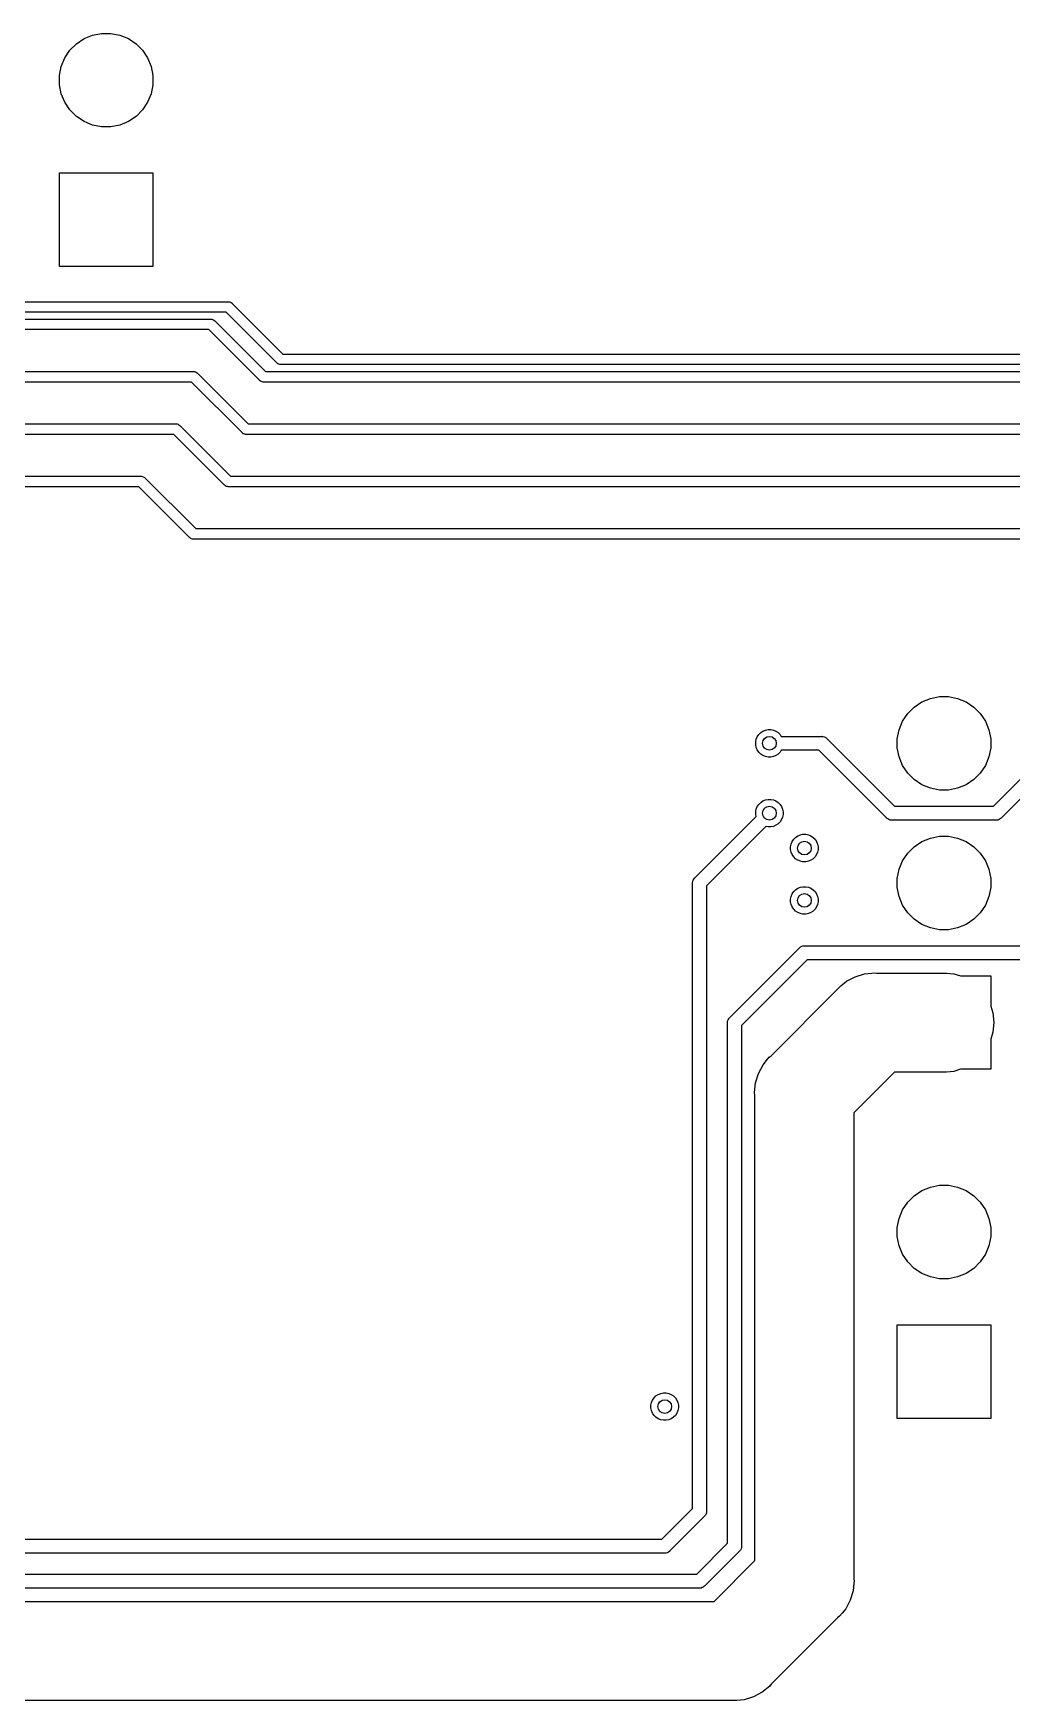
# Model space of a CAD drawing. Extents: x 4.56 to 8.94, y -5.14 to -1.89.
# Drawn here: x 6.048 to 6.748, y -3.086 to -1.892 of the extents above; entities that cross this region are included whole.
import ezdxf

# ---------------------------------------------------------------- set-up
doc = ezdxf.new("R2010")
doc.units = 0
doc.header["$MEASUREMENT"] = 0
doc.layers.add('BLACK', color=7, linetype='CONTINUOUS')

msp = doc.modelspace()

# ---------------------------------------------------------------- linework, layer by layer
at = {"layer": 'BLACK', "linetype": 'CONTINUOUS'}
for p, q in [((6.07867, -1.89901), (6.08415, -1.89534)), ((6.08415, -1.89534), (6.09024, -1.89282)), ((6.09024, -1.89282), (6.0967, -1.89154)), ((6.0967, -1.89154), (6.1033, -1.89154)), ((6.1033, -1.89154), (6.10976, -1.89282)), ((6.10976, -1.89282), (6.11585, -1.89534)), ((6.11585, -1.89534), (6.12133, -1.89901)), ((6.06782, -1.91524), (6.07034, -1.90915)), ((6.07034, -1.90915), (6.07401, -1.90367)), ((6.07401, -1.90367), (6.07867, -1.89901)), ((6.12133, -1.89901), (6.12599, -1.90367)), ((6.12599, -1.90367), (6.12966, -1.90915)), ((6.12966, -1.90915), (6.13218, -1.91524)), ((6.06654, -1.9217), (6.06782, -1.91524)), ((6.06654, -1.9283), (6.06654, -1.9217)), ((6.13218, -1.91524), (6.13346, -1.9217)), ((6.13346, -1.9217), (6.13346, -1.9283)), ((6.06782, -1.93476), (6.06654, -1.9283)), ((6.13346, -1.9283), (6.13218, -1.93476)), ((6.07034, -1.94085), (6.06782, -1.93476)), ((6.07401, -1.94633), (6.07034, -1.94085)), ((6.12966, -1.94085), (6.12599, -1.94633)), ((6.13218, -1.93476), (6.12966, -1.94085)), ((6.07867, -1.95099), (6.07401, -1.94633)), ((6.08415, -1.95466), (6.07867, -1.95099)), ((6.09024, -1.95718), (6.08415, -1.95466)), ((6.0967, -1.95846), (6.09024, -1.95718)), ((6.10976, -1.95718), (6.1033, -1.95846)), ((6.11585, -1.95466), (6.10976, -1.95718)), ((6.12133, -1.95099), (6.11585, -1.95466)), ((6.12599, -1.94633), (6.12133, -1.95099)), ((6.1033, -1.95846), (6.0967, -1.95846)), ((6.06654, -2.05846), (6.06654, -1.99154)), ((6.06654, -1.99154), (6.13346, -1.99154)), ((6.13346, -1.99154), (6.13346, -2.05846)), ((6.13346, -2.05846), (6.06654, -2.05846)), ((5.51405, -2.08376), (6.18732, -2.08376)), ((6.18732, -2.08376), (6.1875, -2.08374)), ((6.1875, -2.08374), (6.18768, -2.08376)), ((6.18768, -2.08376), (6.18768, -2.08376)), ((6.18768, -2.08376), (6.18823, -2.08381)), ((6.18823, -2.08381), (6.18894, -2.08403)), ((6.18894, -2.08403), (6.18959, -2.08438)), ((6.18959, -2.08438), (6.19016, -2.08484)), ((6.19016, -2.08484), (6.19027, -2.08499)), ((6.19027, -2.08499), (6.22655, -2.12126)), ((5.50155, -2.09626), (6.17482, -2.09626)), ((6.18595, -2.09124), (5.51268, -2.09124)), ((6.17482, -2.09626), (6.175, -2.09624)), ((6.175, -2.09624), (6.17518, -2.09626)), ((6.17518, -2.09626), (6.17518, -2.09626)), ((6.17518, -2.09626), (6.17573, -2.09631)), ((6.17573, -2.09631), (6.17644, -2.09653)), ((6.17644, -2.09653), (6.17709, -2.09688)), ((6.17709, -2.09688), (6.17766, -2.09734)), ((6.17766, -2.09734), (6.17777, -2.09749)), ((6.17777, -2.09749), (6.21405, -2.13376)), ((6.22223, -2.12751), (6.18595, -2.09124)), ((6.17345, -2.10374), (5.50018, -2.10374)), ((6.20973, -2.14001), (6.17345, -2.10374)), ((6.22655, -2.12126), (7.34982, -2.12126)), ((5.31672, -2.13376), (6.16232, -2.13376)), ((6.16232, -2.13376), (6.1625, -2.13374)), ((6.1625, -2.13374), (6.16268, -2.13376)), ((6.16268, -2.13376), (6.16268, -2.13376)), ((6.16268, -2.13376), (6.16323, -2.13381)), ((6.16323, -2.13381), (6.16394, -2.13403)), ((6.16394, -2.13403), (6.16459, -2.13438)), ((6.16459, -2.13438), (6.16516, -2.13484)), ((6.16516, -2.13484), (6.16527, -2.13499)), ((6.16527, -2.13499), (6.20155, -2.17126)), ((6.21405, -2.13376), (7.33732, -2.13376)), ((6.22234, -2.12766), (6.22223, -2.12751)), ((6.22267, -2.12793), (6.22234, -2.12766)), ((6.22291, -2.12812), (6.22267, -2.12793)), ((6.22314, -2.12825), (6.22291, -2.12812)), ((6.22356, -2.12847), (6.22314, -2.12825)), ((6.22427, -2.12869), (6.22356, -2.12847)), ((6.22482, -2.12874), (6.22427, -2.12869)), ((6.225, -2.12876), (6.22482, -2.12874)), ((6.22482, -2.12874), (6.22482, -2.12874)), ((6.22518, -2.12874), (6.225, -2.12876)), ((7.34845, -2.12874), (6.22518, -2.12874)), ((6.16095, -2.14124), (5.31536, -2.14124)), ((6.19723, -2.17751), (6.16095, -2.14124)), ((6.20984, -2.14016), (6.20973, -2.14001)), ((6.21017, -2.14043), (6.20984, -2.14016)), ((6.21041, -2.14062), (6.21017, -2.14043)), ((6.21064, -2.14075), (6.21041, -2.14062)), ((6.21106, -2.14097), (6.21064, -2.14075)), ((6.21177, -2.14119), (6.21106, -2.14097)), ((6.21232, -2.14124), (6.21177, -2.14119)), ((6.2125, -2.14126), (6.21232, -2.14124)), ((6.21232, -2.14124), (6.21232, -2.14124)), ((6.21268, -2.14124), (6.2125, -2.14126)), ((7.33595, -2.14124), (6.21268, -2.14124)), ((5.20155, -2.17126), (6.14982, -2.17126)), ((6.14982, -2.17126), (6.15, -2.17124)), ((6.15, -2.17124), (6.15018, -2.17126)), ((6.15018, -2.17126), (6.15018, -2.17126)), ((6.15018, -2.17126), (6.15073, -2.17131)), ((6.15073, -2.17131), (6.15144, -2.17153)), ((6.15144, -2.17153), (6.15209, -2.17188)), ((6.15209, -2.17188), (6.15266, -2.17234)), ((6.15266, -2.17234), (6.15277, -2.17249)), ((6.15277, -2.17249), (6.18905, -2.20876)), ((6.20155, -2.17126), (7.31232, -2.17126)), ((6.14845, -2.17874), (5.20018, -2.17874)), ((6.18473, -2.21501), (6.14845, -2.17874)), ((6.19734, -2.17766), (6.19723, -2.17751)), ((6.19767, -2.17793), (6.19734, -2.17766)), ((6.19791, -2.17812), (6.19767, -2.17793)), ((6.19814, -2.17825), (6.19791, -2.17812)), ((6.19856, -2.17847), (6.19814, -2.17825)), ((6.19927, -2.17869), (6.19856, -2.17847)), ((6.19982, -2.17874), (6.19927, -2.17869)), ((6.2, -2.17876), (6.19982, -2.17874)), ((6.19982, -2.17874), (6.19982, -2.17874)), ((6.20018, -2.17874), (6.2, -2.17876)), ((7.31095, -2.17874), (6.20018, -2.17874)), ((5.18905, -2.20876), (6.12482, -2.20876)), ((6.12482, -2.20876), (6.125, -2.20874)), ((6.125, -2.20874), (6.12518, -2.20876)), ((6.12518, -2.20876), (6.12518, -2.20876)), ((6.12518, -2.20876), (6.12573, -2.20881)), ((6.12573, -2.20881), (6.12644, -2.20903)), ((6.18905, -2.20876), (7.29982, -2.20876)), ((6.12345, -2.21624), (5.18768, -2.21624)), ((6.15973, -2.25251), (6.12345, -2.21624)), ((6.12644, -2.20903), (6.12709, -2.20938)), ((6.12709, -2.20938), (6.12766, -2.20984)), ((6.12766, -2.20984), (6.12777, -2.20999)), ((6.12777, -2.20999), (6.16405, -2.24626)), ((6.18484, -2.21516), (6.18473, -2.21501)), ((6.18517, -2.21543), (6.18484, -2.21516)), ((6.18541, -2.21562), (6.18517, -2.21543)), ((6.18564, -2.21575), (6.18541, -2.21562)), ((6.18606, -2.21597), (6.18564, -2.21575)), ((6.18677, -2.21619), (6.18606, -2.21597)), ((6.18732, -2.21624), (6.18677, -2.21619)), ((6.1875, -2.21626), (6.18732, -2.21624)), ((6.18732, -2.21624), (6.18732, -2.21624)), ((6.18768, -2.21624), (6.1875, -2.21626)), ((7.29845, -2.21624), (6.18768, -2.21624)), ((6.15984, -2.25266), (6.15973, -2.25251)), ((6.16017, -2.25293), (6.15984, -2.25266)), ((6.16041, -2.25312), (6.16017, -2.25293)), ((6.16064, -2.25325), (6.16041, -2.25312)), ((6.16106, -2.25347), (6.16064, -2.25325)), ((6.16177, -2.25369), (6.16106, -2.25347)), ((6.16232, -2.25374), (6.16177, -2.25369)), ((6.1625, -2.25376), (6.16232, -2.25374)), ((6.16232, -2.25374), (6.16232, -2.25374)), ((6.16268, -2.25374), (6.1625, -2.25376)), ((7.02345, -2.25374), (6.16268, -2.25374)), ((6.16405, -2.24626), (7.02482, -2.24626)), ((6.67401, -2.37867), (6.67867, -2.37401)), ((6.67867, -2.37401), (6.68415, -2.37034)), ((6.68415, -2.37034), (6.69024, -2.36782)), ((6.69024, -2.36782), (6.6967, -2.36654)), ((6.6967, -2.36654), (6.7033, -2.36654)), ((6.7033, -2.36654), (6.70976, -2.36782)), ((6.70976, -2.36782), (6.71585, -2.37034)), ((6.71585, -2.37034), (6.72133, -2.37401)), ((6.72133, -2.37401), (6.72599, -2.37867)), ((6.66782, -2.39024), (6.67034, -2.38415)), ((6.67034, -2.38415), (6.67401, -2.37867)), ((6.72599, -2.37867), (6.72966, -2.38415)), ((6.72966, -2.38415), (6.73218, -2.39024)), ((6.56516, -2.39903), (6.56554, -2.39713)), ((6.56516, -2.40097), (6.56516, -2.39903)), ((6.56554, -2.39713), (6.56628, -2.39534)), ((6.56628, -2.39534), (6.56735, -2.39373)), ((6.56735, -2.39373), (6.56873, -2.39235)), ((6.56873, -2.39235), (6.57034, -2.39128)), ((6.57034, -2.39128), (6.57213, -2.39054)), ((6.57213, -2.39054), (6.57403, -2.39016)), ((6.57403, -2.39016), (6.57597, -2.39016)), ((6.57597, -2.39016), (6.57787, -2.39054)), ((6.57787, -2.39054), (6.57966, -2.39128)), ((6.57966, -2.39128), (6.58127, -2.39235)), ((6.58127, -2.39235), (6.58265, -2.39373)), ((6.58265, -2.39373), (6.5835, -2.395)), ((6.5835, -2.395), (6.61225, -2.395)), ((6.61225, -2.395), (6.6125, -2.39498)), ((6.6125, -2.39498), (6.61275, -2.395)), ((6.61275, -2.395), (6.61348, -2.39507)), ((6.61348, -2.39507), (6.61442, -2.39536)), ((6.61442, -2.39536), (6.61529, -2.39582)), ((6.61529, -2.39582), (6.61605, -2.39645)), ((6.61605, -2.39645), (6.61621, -2.39664)), ((6.61621, -2.39664), (6.66457, -2.445)), ((6.66654, -2.3967), (6.66782, -2.39024)), ((6.66654, -2.4033), (6.66654, -2.3967)), ((6.73218, -2.39024), (6.73346, -2.3967)), ((6.73346, -2.3967), (6.73346, -2.4033)), ((6.56554, -2.40287), (6.56516, -2.40097)), ((6.56628, -2.40466), (6.56554, -2.40287)), ((6.56735, -2.40627), (6.56628, -2.40466)), ((6.56873, -2.40765), (6.56735, -2.40627)), ((6.57034, -2.40872), (6.56873, -2.40765)), ((6.57213, -2.40946), (6.57034, -2.40872)), ((6.57403, -2.40984), (6.57213, -2.40946)), ((6.57597, -2.40984), (6.57403, -2.40984)), ((6.57787, -2.40946), (6.57597, -2.40984)), ((6.57966, -2.40872), (6.57787, -2.40946)), ((6.58127, -2.40765), (6.57966, -2.40872)), ((6.58265, -2.40627), (6.58127, -2.40765)), ((6.5835, -2.405), (6.58265, -2.40627)), ((6.61043, -2.405), (6.5835, -2.405)), ((6.65879, -2.45336), (6.61043, -2.405)), ((6.66782, -2.40976), (6.66654, -2.4033)), ((6.67034, -2.41585), (6.66782, -2.40976)), ((6.73218, -2.40976), (6.72966, -2.41585)), ((6.73346, -2.4033), (6.73218, -2.40976)), ((6.67401, -2.42133), (6.67034, -2.41585)), ((6.67867, -2.42599), (6.67401, -2.42133)), ((6.72599, -2.42133), (6.72133, -2.42599)), ((6.72966, -2.41585), (6.72599, -2.42133)), ((6.73543, -2.445), (6.7575, -2.42293)), ((6.68415, -2.42966), (6.67867, -2.42599)), ((6.69024, -2.43218), (6.68415, -2.42966)), ((6.6967, -2.43346), (6.69024, -2.43218)), ((6.7033, -2.43346), (6.6967, -2.43346)), ((6.70976, -2.43218), (6.7033, -2.43346)), ((6.71585, -2.42966), (6.70976, -2.43218)), ((6.72133, -2.42599), (6.71585, -2.42966)), ((6.76586, -2.42871), (6.74121, -2.45336)), ((6.56516, -2.44903), (6.56554, -2.44713)), ((6.56554, -2.44713), (6.56628, -2.44534)), ((6.56628, -2.44534), (6.56735, -2.44373)), ((6.56735, -2.44373), (6.56873, -2.44235)), ((6.56873, -2.44235), (6.57034, -2.44128)), ((6.57034, -2.44128), (6.57213, -2.44054)), ((6.57213, -2.44054), (6.57403, -2.44016)), ((6.57403, -2.44016), (6.57597, -2.44016)), ((6.57597, -2.44016), (6.57787, -2.44054)), ((6.57787, -2.44054), (6.57966, -2.44128)), ((6.57966, -2.44128), (6.58127, -2.44235)), ((6.58127, -2.44235), (6.58265, -2.44373)), ((6.58265, -2.44373), (6.58372, -2.44534)), ((6.58372, -2.44534), (6.58446, -2.44713)), ((6.58446, -2.44713), (6.58484, -2.44903)), ((6.66457, -2.445), (6.73543, -2.445)), ((6.52164, -2.49629), (6.56546, -2.45247)), ((6.57253, -2.45954), (6.53, -2.50207)), ((6.56516, -2.45097), (6.56516, -2.44903)), ((6.56546, -2.45247), (6.56516, -2.45097)), ((6.57403, -2.45984), (6.57253, -2.45954)), ((6.57787, -2.45946), (6.57597, -2.45984)), ((6.57966, -2.45872), (6.57787, -2.45946)), ((6.58127, -2.45765), (6.57966, -2.45872)), ((6.58265, -2.45627), (6.58127, -2.45765)), ((6.58372, -2.45466), (6.58265, -2.45627)), ((6.58446, -2.45287), (6.58372, -2.45466)), ((6.58484, -2.45097), (6.58446, -2.45287)), ((6.58484, -2.44903), (6.58484, -2.45097)), ((6.65895, -2.45355), (6.65879, -2.45336)), ((6.65971, -2.45418), (6.65895, -2.45355)), ((6.66058, -2.45464), (6.65971, -2.45418)), ((6.66152, -2.45493), (6.66058, -2.45464)), ((6.66225, -2.455), (6.66152, -2.45493)), ((6.6625, -2.45502), (6.66225, -2.455)), ((6.66225, -2.455), (6.66225, -2.455)), ((6.66275, -2.455), (6.6625, -2.45502)), ((6.73725, -2.455), (6.66275, -2.455)), ((6.7375, -2.45502), (6.73725, -2.455)), ((6.73775, -2.455), (6.7375, -2.45502)), ((6.73848, -2.45493), (6.73775, -2.455)), ((6.73942, -2.45464), (6.73848, -2.45493)), ((6.74029, -2.45418), (6.73942, -2.45464)), ((6.74105, -2.45355), (6.74029, -2.45418)), ((6.74121, -2.45336), (6.74105, -2.45355)), ((6.57597, -2.45984), (6.57403, -2.45984)), ((6.59054, -2.47213), (6.59128, -2.47034)), ((6.59128, -2.47034), (6.59235, -2.46873)), ((6.59235, -2.46873), (6.59373, -2.46735)), ((6.59373, -2.46735), (6.59534, -2.46628)), ((6.59534, -2.46628), (6.59713, -2.46554)), ((6.59713, -2.46554), (6.59903, -2.46516)), ((6.59903, -2.46516), (6.60097, -2.46516)), ((6.60097, -2.46516), (6.60287, -2.46554)), ((6.60287, -2.46554), (6.60466, -2.46628)), ((6.60466, -2.46628), (6.60627, -2.46735)), ((6.60627, -2.46735), (6.60765, -2.46873)), ((6.60765, -2.46873), (6.60872, -2.47034)), ((6.60872, -2.47034), (6.60946, -2.47213)), ((6.67867, -2.47401), (6.68415, -2.47034)), ((6.68415, -2.47034), (6.69024, -2.46782)), ((6.69024, -2.46782), (6.6967, -2.46654)), ((6.6967, -2.46654), (6.7033, -2.46654)), ((6.7033, -2.46654), (6.70976, -2.46782)), ((6.70976, -2.46782), (6.71585, -2.47034)), ((6.71585, -2.47034), (6.72133, -2.47401)), ((6.59016, -2.47403), (6.59054, -2.47213)), ((6.59016, -2.47597), (6.59016, -2.47403)), ((6.59054, -2.47787), (6.59016, -2.47597)), ((6.59128, -2.47966), (6.59054, -2.47787)), ((6.59235, -2.48127), (6.59128, -2.47966)), ((6.59373, -2.48265), (6.59235, -2.48127)), ((6.59534, -2.48372), (6.59373, -2.48265)), ((6.60627, -2.48265), (6.60466, -2.48372)), ((6.60765, -2.48127), (6.60627, -2.48265)), ((6.60872, -2.47966), (6.60765, -2.48127)), ((6.60946, -2.47787), (6.60872, -2.47966)), ((6.60946, -2.47213), (6.60984, -2.47403)), ((6.60984, -2.47597), (6.60946, -2.47787)), ((6.60984, -2.47403), (6.60984, -2.47597)), ((6.67034, -2.48415), (6.67401, -2.47867)), ((6.67401, -2.47867), (6.67867, -2.47401)), ((6.72133, -2.47401), (6.72599, -2.47867)), ((6.72599, -2.47867), (6.72966, -2.48415)), ((6.59713, -2.48446), (6.59534, -2.48372)), ((6.59903, -2.48484), (6.59713, -2.48446)), ((6.60097, -2.48484), (6.59903, -2.48484)), ((6.60287, -2.48446), (6.60097, -2.48484)), ((6.60466, -2.48372), (6.60287, -2.48446)), ((6.66654, -2.4967), (6.66782, -2.49024)), ((6.66782, -2.49024), (6.67034, -2.48415)), ((6.72966, -2.48415), (6.73218, -2.49024)), ((6.73218, -2.49024), (6.73346, -2.4967)), ((6.51998, -2.5), (6.52007, -2.49902)), ((6.52, -2.50025), (6.51998, -2.5)), ((6.52, -2.94793), (6.52, -2.50025)), ((6.52007, -2.49902), (6.52036, -2.49808)), ((6.52036, -2.49808), (6.52082, -2.49721)), ((6.52082, -2.49721), (6.52129, -2.49664)), ((6.52129, -2.49664), (6.52145, -2.49645)), ((6.52145, -2.49645), (6.52164, -2.49629)), ((6.53, -2.50207), (6.53, -2.94975)), ((6.59128, -2.50784), (6.59235, -2.50623)), ((6.59235, -2.50623), (6.59373, -2.50485)), ((6.59373, -2.50485), (6.59534, -2.50378)), ((6.59534, -2.50378), (6.59713, -2.50304)), ((6.59713, -2.50304), (6.59903, -2.50266)), ((6.59903, -2.50266), (6.60097, -2.50266)), ((6.60097, -2.50266), (6.60287, -2.50304)), ((6.60287, -2.50304), (6.60466, -2.50378)), ((6.60466, -2.50378), (6.60627, -2.50485)), ((6.60627, -2.50485), (6.60765, -2.50623)), ((6.60765, -2.50623), (6.60872, -2.50784)), ((6.66654, -2.5033), (6.66654, -2.4967)), ((6.66782, -2.50976), (6.66654, -2.5033)), ((6.73346, -2.5033), (6.73218, -2.50976)), ((6.73346, -2.4967), (6.73346, -2.5033)), ((6.59016, -2.51153), (6.59054, -2.50963)), ((6.59016, -2.51347), (6.59016, -2.51153)), ((6.59054, -2.51537), (6.59016, -2.51347)), ((6.59054, -2.50963), (6.59128, -2.50784)), ((6.59128, -2.51716), (6.59054, -2.51537)), ((6.59235, -2.51877), (6.59128, -2.51716)), ((6.59373, -2.52015), (6.59235, -2.51877)), ((6.60765, -2.51877), (6.60627, -2.52015)), ((6.60872, -2.51716), (6.60765, -2.51877)), ((6.60872, -2.50784), (6.60946, -2.50963)), ((6.60946, -2.51537), (6.60872, -2.51716)), ((6.60946, -2.50963), (6.60984, -2.51153)), ((6.60984, -2.51347), (6.60946, -2.51537)), ((6.60984, -2.51153), (6.60984, -2.51347)), ((6.67034, -2.51585), (6.66782, -2.50976)), ((6.67401, -2.52133), (6.67034, -2.51585)), ((6.72966, -2.51585), (6.72599, -2.52133)), ((6.73218, -2.50976), (6.72966, -2.51585)), ((6.59534, -2.52122), (6.59373, -2.52015)), ((6.59713, -2.52196), (6.59534, -2.52122)), ((6.59903, -2.52234), (6.59713, -2.52196)), ((6.60097, -2.52234), (6.59903, -2.52234)), ((6.60287, -2.52196), (6.60097, -2.52234)), ((6.60466, -2.52122), (6.60287, -2.52196)), ((6.60627, -2.52015), (6.60466, -2.52122)), ((6.67867, -2.52599), (6.67401, -2.52133)), ((6.68415, -2.52966), (6.67867, -2.52599)), ((6.69024, -2.53218), (6.68415, -2.52966)), ((6.71585, -2.52966), (6.70976, -2.53218)), ((6.72133, -2.52599), (6.71585, -2.52966)), ((6.72599, -2.52133), (6.72133, -2.52599)), ((6.6967, -2.53346), (6.69024, -2.53218)), ((6.7033, -2.53346), (6.6967, -2.53346)), ((6.70976, -2.53218), (6.7033, -2.53346)), ((6.54664, -2.59629), (6.59629, -2.54664)), ((6.60207, -2.555), (6.555, -2.60207)), ((6.59629, -2.54664), (6.59645, -2.54645)), ((6.59645, -2.54645), (6.59721, -2.54582)), ((6.59721, -2.54582), (6.59808, -2.54536)), ((6.59808, -2.54536), (6.59902, -2.54507)), ((6.59902, -2.54507), (6.59975, -2.545)), ((6.59975, -2.545), (6.6, -2.54498)), ((6.59975, -2.545), (6.59975, -2.545)), ((6.6, -2.54498), (6.60025, -2.545)), ((6.60025, -2.545), (6.78725, -2.545)), ((6.78543, -2.555), (6.60207, -2.555)), ((6.63022, -2.5704), (6.63637, -2.56711)), ((6.63637, -2.56711), (6.64305, -2.56508)), ((6.64305, -2.56508), (6.64826, -2.56457)), ((6.64826, -2.56457), (6.65, -2.5644)), ((6.64826, -2.56457), (6.64826, -2.56457)), ((6.65, -2.5644), (6.65174, -2.56457)), ((6.65174, -2.56457), (6.70174, -2.56457)), ((6.70174, -2.56457), (6.70695, -2.56508)), ((6.70695, -2.56508), (6.71175, -2.56654)), ((6.71175, -2.56654), (6.73346, -2.56654)), ((6.73346, -2.56654), (6.73346, -2.58825)), ((6.57618, -2.62371), (6.62371, -2.57618)), ((6.62371, -2.57618), (6.62482, -2.57482)), ((6.62482, -2.57482), (6.62618, -2.57371)), ((6.62618, -2.57371), (6.63022, -2.5704)), ((6.62618, -2.57371), (6.62618, -2.57371)), ((6.63022, -2.5704), (6.63022, -2.5704)), ((6.63022, -2.5704), (6.63022, -2.5704)), ((6.73346, -2.58825), (6.73492, -2.59305)), ((6.54498, -2.6), (6.54507, -2.59902)), ((6.545, -2.60025), (6.54498, -2.6)), ((6.545, -2.97293), (6.545, -2.60025)), ((6.54507, -2.59902), (6.54536, -2.59808)), ((6.54536, -2.59808), (6.54545, -2.59791)), ((6.54545, -2.59791), (6.54582, -2.59721)), ((6.54582, -2.59721), (6.54645, -2.59645)), ((6.54645, -2.59645), (6.54664, -2.59629)), ((6.555, -2.60207), (6.555, -2.97475)), ((6.73492, -2.59305), (6.7356, -2.6)), ((6.7356, -2.6), (6.73492, -2.60695)), ((6.73492, -2.60695), (6.73346, -2.61175)), ((6.73346, -2.61175), (6.73346, -2.63346)), ((6.5704, -2.63022), (6.57371, -2.62618)), ((6.57371, -2.62618), (6.57482, -2.62482)), ((6.57371, -2.62618), (6.57371, -2.62618)), ((6.57482, -2.62482), (6.57618, -2.62371)), ((6.56508, -2.64305), (6.56711, -2.63637)), ((6.56711, -2.63637), (6.5704, -2.63022)), ((6.66468, -2.63543), (6.63543, -2.66468)), ((6.70174, -2.63543), (6.66468, -2.63543)), ((6.70695, -2.63492), (6.70174, -2.63543)), ((6.71175, -2.63346), (6.70695, -2.63492)), ((6.73346, -2.63346), (6.71175, -2.63346)), ((6.5644, -2.65), (6.56508, -2.64305)), ((6.56457, -2.65174), (6.5644, -2.65)), ((6.56457, -2.98532), (6.56457, -2.65174)), ((6.63543, -2.66468), (6.63543, -2.99826)), ((6.67867, -2.72401), (6.68415, -2.72034)), ((6.68415, -2.72034), (6.69024, -2.71782)), ((6.69024, -2.71782), (6.6967, -2.71654)), ((6.6967, -2.71654), (6.7033, -2.71654)), ((6.7033, -2.71654), (6.70976, -2.71782)), ((6.70976, -2.71782), (6.71585, -2.72034)), ((6.71585, -2.72034), (6.72133, -2.72401)), ((6.66782, -2.74024), (6.67034, -2.73415)), ((6.67034, -2.73415), (6.67401, -2.72867)), ((6.67401, -2.72867), (6.67867, -2.72401)), ((6.72133, -2.72401), (6.72599, -2.72867)), ((6.72599, -2.72867), (6.72966, -2.73415)), ((6.72966, -2.73415), (6.73218, -2.74024)), ((6.66654, -2.7467), (6.66782, -2.74024)), ((6.73218, -2.74024), (6.73346, -2.7467)), ((6.66654, -2.7533), (6.66654, -2.7467)), ((6.66782, -2.75976), (6.66654, -2.7533)), ((6.73346, -2.7533), (6.73218, -2.75976)), ((6.73346, -2.7467), (6.73346, -2.7533)), ((6.67034, -2.76585), (6.66782, -2.75976)), ((6.67401, -2.77133), (6.67034, -2.76585)), ((6.72966, -2.76585), (6.72599, -2.77133)), ((6.73218, -2.75976), (6.72966, -2.76585)), ((6.67867, -2.77599), (6.67401, -2.77133)), ((6.68415, -2.77966), (6.67867, -2.77599)), ((6.69024, -2.78218), (6.68415, -2.77966)), ((6.71585, -2.77966), (6.70976, -2.78218)), ((6.72133, -2.77599), (6.71585, -2.77966)), ((6.72599, -2.77133), (6.72133, -2.77599)), ((6.6967, -2.78346), (6.69024, -2.78218)), ((6.7033, -2.78346), (6.6967, -2.78346)), ((6.70976, -2.78218), (6.7033, -2.78346)), ((6.66654, -2.88346), (6.66654, -2.81654)), ((6.66654, -2.81654), (6.73346, -2.81654)), ((6.73346, -2.81654), (6.73346, -2.88346)), ((6.49534, -2.86628), (6.49713, -2.86554)), ((6.49713, -2.86554), (6.49903, -2.86516)), ((6.49903, -2.86516), (6.50097, -2.86516)), ((6.50097, -2.86516), (6.50287, -2.86554)), ((6.50287, -2.86554), (6.50466, -2.86628)), ((6.49016, -2.87403), (6.49054, -2.87213)), ((6.49016, -2.87597), (6.49016, -2.87403)), ((6.49054, -2.87787), (6.49016, -2.87597)), ((6.49054, -2.87213), (6.49128, -2.87034)), ((6.49128, -2.87034), (6.49235, -2.86873)), ((6.49235, -2.86873), (6.49373, -2.86735)), ((6.49373, -2.86735), (6.49534, -2.86628)), ((6.50466, -2.86628), (6.50627, -2.86735)), ((6.50627, -2.86735), (6.50765, -2.86873)), ((6.50765, -2.86873), (6.50872, -2.87034)), ((6.50872, -2.87034), (6.50946, -2.87213)), ((6.50946, -2.87213), (6.50984, -2.87403)), ((6.50984, -2.87597), (6.50946, -2.87787)), ((6.50984, -2.87403), (6.50984, -2.87597)), ((6.49128, -2.87966), (6.49054, -2.87787)), ((6.49235, -2.88127), (6.49128, -2.87966)), ((6.49373, -2.88265), (6.49235, -2.88127)), ((6.49534, -2.88372), (6.49373, -2.88265)), ((6.49713, -2.88446), (6.49534, -2.88372)), ((6.49903, -2.88484), (6.49713, -2.88446)), ((6.50097, -2.88484), (6.49903, -2.88484)), ((6.50287, -2.88446), (6.50097, -2.88484)), ((6.50466, -2.88372), (6.50287, -2.88446)), ((6.50627, -2.88265), (6.50466, -2.88372)), ((6.50765, -2.88127), (6.50627, -2.88265)), ((6.50872, -2.87966), (6.50765, -2.88127)), ((6.50946, -2.87787), (6.50872, -2.87966)), ((6.73346, -2.88346), (6.66654, -2.88346)), ((6.49793, -2.97), (6.52, -2.94793)), ((6.52836, -2.95371), (6.50371, -2.97836)), ((6.52855, -2.95355), (6.52836, -2.95371)), ((6.52918, -2.95279), (6.52855, -2.95355)), ((6.52964, -2.95192), (6.52918, -2.95279)), ((6.52993, -2.95098), (6.52964, -2.95192)), ((6.53, -2.95025), (6.52993, -2.95098)), ((6.53, -2.94975), (6.53002, -2.95)), ((6.53002, -2.95), (6.53, -2.95025)), ((6.53, -2.95025), (6.53, -2.95025)), ((4.86275, -2.97), (6.49793, -2.97)), ((6.52293, -2.995), (6.545, -2.97293)), ((6.49975, -2.98), (4.86457, -2.98)), ((6.5, -2.98002), (6.49975, -2.98)), ((6.50025, -2.98), (6.5, -2.98002)), ((6.50098, -2.97993), (6.50025, -2.98)), ((6.50192, -2.97964), (6.50098, -2.97993)), ((6.50279, -2.97918), (6.50192, -2.97964)), ((6.50355, -2.97855), (6.50279, -2.97918)), ((6.50371, -2.97836), (6.50355, -2.97855)), ((6.55336, -2.97871), (6.52871, -3.00336)), ((6.55355, -2.97855), (6.55336, -2.97871)), ((6.55418, -2.97779), (6.55355, -2.97855)), ((6.55464, -2.97692), (6.55418, -2.97779)), ((6.55493, -2.97598), (6.55464, -2.97692)), ((6.555, -2.97525), (6.55493, -2.97598)), ((6.555, -2.97475), (6.55502, -2.975)), ((6.55502, -2.975), (6.555, -2.97525)), ((4.87525, -2.995), (6.52293, -2.995)), ((6.53532, -3.01457), (6.56457, -2.98532)), ((6.52475, -3.005), (4.87707, -3.005)), ((6.525, -3.00502), (6.52475, -3.005)), ((6.52525, -3.005), (6.525, -3.00502)), ((6.52598, -3.00493), (6.52525, -3.005)), ((6.52692, -3.00464), (6.52598, -3.00493)), ((6.52779, -3.00418), (6.52692, -3.00464)), ((6.52855, -3.00355), (6.52779, -3.00418)), ((6.52871, -3.00336), (6.52855, -3.00355)), ((6.63492, -3.00695), (6.63289, -3.01363)), ((6.63543, -3.00174), (6.63492, -3.00695)), ((6.63543, -2.99826), (6.6356, -3)), ((6.6356, -3), (6.63543, -3.00174)), ((6.63543, -3.00174), (6.63543, -3.00174)), ((4.90174, -3.01457), (6.53532, -3.01457)), ((6.6296, -3.01978), (6.62703, -3.02291)), ((6.63289, -3.01363), (6.6296, -3.01978)), ((6.6296, -3.01978), (6.6296, -3.01978)), ((6.62382, -3.02629), (6.57629, -3.07382)), ((6.62518, -3.02518), (6.62382, -3.02629)), ((6.62703, -3.02291), (6.62518, -3.02518)), ((6.56978, -3.0796), (6.56363, -3.08289)), ((6.57518, -3.07518), (6.56978, -3.0796)), ((6.57629, -3.07382), (6.57518, -3.07518)), ((6.54826, -3.08543), (4.91468, -3.08543)), ((6.55, -3.0856), (6.54826, -3.08543)), ((6.55174, -3.08543), (6.55, -3.0856)), ((6.55695, -3.08492), (6.55174, -3.08543)), ((6.55174, -3.08543), (6.55174, -3.08543)), ((6.56363, -3.08289), (6.55695, -3.08492))]:
    msp.add_line(p, q, dxfattribs=at)
at = {"layer": 'BLACK'}
for centre in [(6.575, -2.4), (6.575, -2.45), (6.6, -2.475), (6.6, -2.5125), (6.5, -2.875)]:
    msp.add_circle(centre, 0.00492, dxfattribs=at)

doc.saveas('drawing.dxf')
